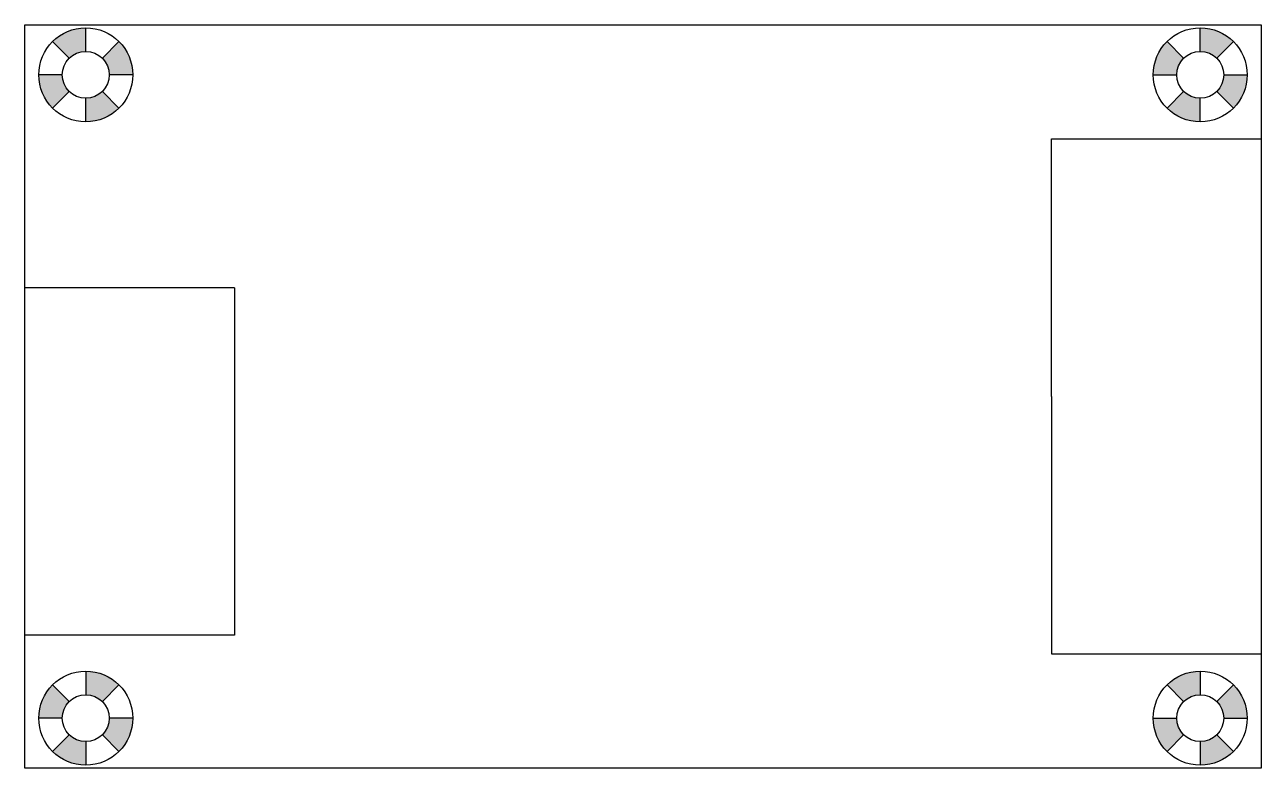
# Model space of a CAD drawing. Header units: millimetres. Extents: x 15.7 to 94.7, y 17.4 to 64.9.
import ezdxf

# ---------------------------------------------------------------- set-up
doc = ezdxf.new("R2010")
doc.units = ezdxf.units.MM
doc.header["$MEASUREMENT"] = 0

msp = doc.modelspace()

# ---------------------------------------------------------------- hatches: boundary and pattern name
h = msp.add_hatch(color=256)
h.dxf.hatch_style = 1
h.paths.add_polyline_path([(21.749, 63.792), (20.688, 62.732, -0.198912), (21.128, 61.671), (22.628, 61.671, 0.198912)])
h.paths.add_polyline_path([(20.688, 60.61, -0.198912), (19.628, 60.171), (19.628, 58.671, 0.198912), (21.749, 59.55)])
h.paths.add_polyline_path([(18.128, 61.671), (16.628, 61.671, 0.198912), (17.506, 59.55), (18.567, 60.61, -0.198912)])
h.paths.add_polyline_path([(19.628, 64.671, 0.198912), (17.506, 63.792), (18.567, 62.732, -0.198912), (19.628, 63.171)])
h = msp.add_hatch(color=256)
h.dxf.hatch_style = 1
h.paths.add_polyline_path([(88.706, 63.792, 0.198912), (87.828, 61.671), (89.328, 61.671, -0.198912), (89.767, 62.732)])
h.paths.add_polyline_path([(89.767, 60.61), (88.706, 59.55, 0.198912), (90.828, 58.671), (90.828, 60.171, -0.198912)])
h.paths.add_polyline_path([(91.888, 60.61), (92.949, 59.55, 0.198912), (93.828, 61.671), (92.328, 61.671, -0.198912)])
h.paths.add_polyline_path([(90.828, 64.671), (90.828, 63.171, -0.198912), (91.888, 62.732), (92.949, 63.792, 0.198912)])
h = msp.add_hatch(color=256)
h.dxf.hatch_style = 1
h.paths.add_polyline_path([(21.749, 18.45, 0.198912), (22.628, 20.571), (21.128, 20.571, -0.198912), (20.688, 19.51)])
h.paths.add_polyline_path([(20.688, 21.632), (21.749, 22.692, 0.198912), (19.628, 23.571), (19.628, 22.071, -0.198912)])
h.paths.add_polyline_path([(18.567, 21.632), (17.506, 22.692, 0.198912), (16.628, 20.571), (18.128, 20.571, -0.198912)])
h.paths.add_polyline_path([(19.628, 17.571), (19.628, 19.071, -0.198912), (18.567, 19.51), (17.506, 18.45, 0.198912)])
h = msp.add_hatch(color=256)
h.dxf.hatch_style = 1
h.paths.add_polyline_path([(89.767, 19.51, -0.198912), (89.328, 20.571), (87.828, 20.571, 0.198912), (88.706, 18.45)])
h.paths.add_polyline_path([(90.828, 22.071), (90.828, 23.571, 0.198912), (88.706, 22.692), (89.767, 21.632, -0.198912)])
h.paths.add_polyline_path([(92.328, 20.571), (93.828, 20.571, 0.198912), (92.949, 22.692), (91.888, 21.632, -0.198912)])
h.paths.add_polyline_path([(92.949, 18.45), (91.888, 19.51, -0.198912), (90.828, 19.071), (90.828, 17.571, 0.198912)])

# ---------------------------------------------------------------- linework, layer by layer
for p, q in [((15.728, 64.871), (94.728, 64.871)), ((15.728, 17.371), (15.728, 64.871)), ((94.728, 64.871), (94.728, 17.371)), ((19.628, 63.171), (19.628, 64.671)), ((90.828, 63.171), (90.828, 64.671)), ((18.567, 62.732), (17.506, 63.792)), ((20.688, 62.732), (21.749, 63.792)), ((89.767, 62.732), (88.706, 63.792)), ((91.888, 62.732), (92.949, 63.792)), ((18.128, 61.671), (16.628, 61.671)), ((22.628, 61.671), (21.128, 61.671)), ((87.828, 61.671), (89.328, 61.671)), ((92.328, 61.671), (93.828, 61.671)), ((18.567, 60.61), (17.506, 59.55)), ((19.628, 58.671), (19.628, 60.171)), ((20.688, 60.61), (21.749, 59.55)), ((89.767, 60.61), (88.706, 59.55)), ((90.828, 58.671), (90.828, 60.171)), ((91.888, 60.61), (92.949, 59.55)), ((81.328, 57.571), (94.728, 57.571)), ((81.328, 41.121), (81.328, 57.571)), ((29.128, 48.071), (15.728, 48.071)), ((29.128, 48.071), (29.128, 25.871)), ((15.728, 25.871), (15.728, 41.121)), ((81.328, 41.121), (81.328, 24.671)), ((29.128, 25.871), (15.728, 25.871)), ((81.328, 24.671), (94.728, 24.671)), ((19.628, 23.571), (19.628, 22.071)), ((90.828, 23.571), (90.828, 22.071)), ((18.567, 21.632), (17.506, 22.692)), ((20.688, 21.632), (21.749, 22.692)), ((89.767, 21.632), (88.706, 22.692)), ((91.888, 21.632), (92.949, 22.692)), ((18.128, 20.571), (16.628, 20.571)), ((22.628, 20.571), (21.128, 20.571)), ((87.828, 20.571), (89.328, 20.571)), ((92.328, 20.571), (93.828, 20.571)), ((18.567, 19.51), (17.506, 18.45)), ((19.628, 19.071), (19.628, 17.571)), ((20.688, 19.51), (21.749, 18.45)), ((89.767, 19.51), (88.706, 18.45)), ((90.828, 19.071), (90.828, 17.571)), ((91.888, 19.51), (92.949, 18.45)), ((94.728, 17.371), (15.728, 17.371))]:
    msp.add_line(p, q)
for centre, radius in [((19.628, 61.671), 3), ((90.828, 61.671), 3), ((19.628, 61.671), 1.5), ((90.828, 61.671), 1.5), ((19.628, 20.571), 3), ((90.828, 20.571), 3), ((19.628, 20.571), 1.5), ((90.828, 20.571), 1.5)]:
    msp.add_circle(centre, radius)

doc.saveas('drawing.dxf')
